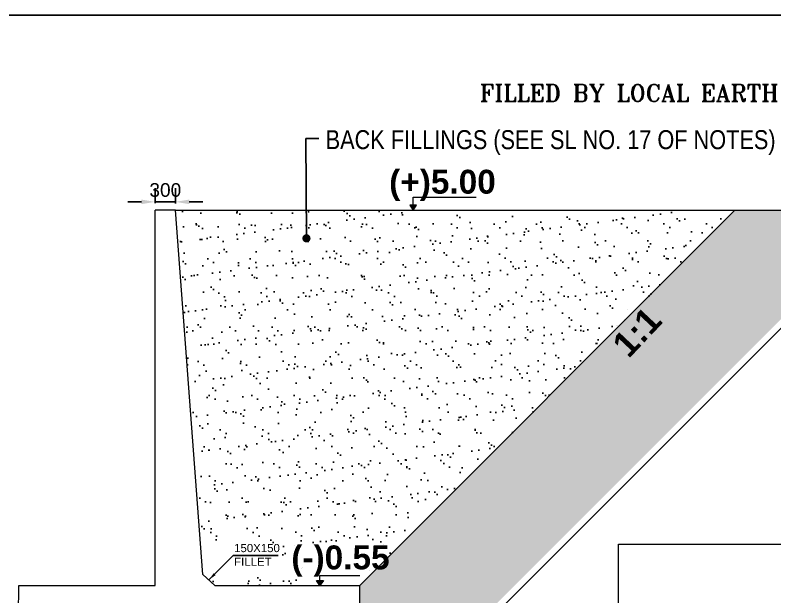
# Model space of a CAD drawing. Extents: x -358915 to 1258323, y -1667244 to -305611.
# Drawn here: x 1026205 to 1037341, y -1486142 to -1477621 of the extents above; entities that cross this region are included whole.
import ezdxf

# ---------------------------------------------------------------- set-up
doc = ezdxf.new("R2010")
doc.units = 0
doc.header["$LTSCALE"] = 300
doc.header["$MEASUREMENT"] = 0
doc.layers.get('0').update_dxf_attribs({"linetype": 'CONTINUOUS'})
doc.layers.get('DEFPOINTS').update_dxf_attribs({"linetype": 'CONTINUOUS'})
doc.layers.add('Dim', color=7, linetype='CONTINUOUS', lineweight=9)
doc.layers.add('HATCH', color=252, linetype='CONTINUOUS', lineweight=5)
for name, color, linetype in [('LINE', 7, 'CONTINUOUS'), ('TEXT', 10, 'CONTINUOUS'), ('TXT', 7, 'CONTINUOUS')]:
    doc.layers.add(name, color=color, linetype=linetype)
doc.styles.add('Arial', font='arial.ttf')
doc.styles.add('BIG', font='ROMANT.SHX')
doc.styles.add('DIM', font='isocp3.shx')
doc.dimstyles.new('dim_100', dxfattribs={"dimtxt": 200, "dimasz": 200, "dimexe": 200, "dimexo": 100, "dimgap": 70, "dimtad": 1, "dimdec": 0, "dimzin": 0, "dimdsep": 46, "dimtxsty": 'DIM', "dimcen": 150, "dimclrd": 5, "dimclre": 5, "dimclrt": 7, "dimadec": 0, "dimazin": 0, "dimtfac": 1, "dimtdec": 0, "dimtmove": 0, "dimatfit": 3, "dimfxl": 20, "dimtolj": 1, "dimtzin": 0, "dimarcsym": 0})
doc.dimstyles.new('dim_250', dxfattribs={"dimtxt": 500, "dimasz": 500, "dimexe": 500, "dimexo": 100, "dimgap": 150, "dimtad": 1, "dimdec": 0, "dimzin": 0, "dimdsep": 46, "dimtxsty": 'Arial', "dimcen": 350, "dimclrd": 5, "dimclre": 5, "dimclrt": 7, "dimadec": 0, "dimazin": 0, "dimtfac": 1, "dimtdec": 0, "dimtmove": 0, "dimatfit": 3, "dimfxl": 500, "dimfxlon": 1, "dimtolj": 1, "dimtzin": 0, "dimarcsym": 0})
doc.dimstyles.new('dim_60', dxfattribs={"dimtxt": 120, "dimasz": 120, "dimexe": 60, "dimexo": 60, "dimgap": 50, "dimtad": 1, "dimdec": 0, "dimzin": 0, "dimdsep": 46, "dimtxsty": 'DIM', "dimcen": 0.09, "dimclrd": 5, "dimclre": 5, "dimclrt": 7, "dimadec": 0, "dimazin": 0, "dimtfac": 1, "dimtdec": 0, "dimtmove": 0, "dimatfit": 3, "dimfxl": 1, "dimtolj": 1, "dimtzin": 0, "dimarcsym": 0})

# ---------------------------------------------------------------- blocks, each defined once
blk = doc.blocks.new('*D1528')
at = {"layer": 'DEFPOINTS', "color": 0, "ltscale": 50, "transparency": 16777216}
for p in [(1028556, -1480356), (1028256, -1480475), (1028556, -1480480)]:
    blk.add_point(p, dxfattribs=at)
at = {"layer": 'HATCH', "color": 5, "lineweight": -2, "ltscale": 50, "transparency": 16777216}
for p, q in [((1028256, -1480375), (1028256, -1480156)), ((1028556, -1480380), (1028556, -1480156)), ((1028056, -1480356), (1027856, -1480356)), ((1028256, -1480356), (1028556, -1480356)), ((1028756, -1480356), (1028956, -1480356))]:
    blk.add_line(p, q, dxfattribs=at)
at = {"layer": 'HATCH', "color": 5, "ltscale": 50, "transparency": 16777216}
for points in [[(1028056, -1480322), (1028056, -1480389), (1028256, -1480356)], [(1028756, -1480322), (1028756, -1480389), (1028556, -1480356)]]:
    blk.add_solid(points, dxfattribs=at)
at = {"layer": 'HATCH', "color": 7, "ltscale": 50, "transparency": 16777216, "insert": (1028406, -1480183), "char_height": 200, "attachment_point": 5, "style": 'Arial'}
blk.add_mtext('\\A1;300', dxfattribs=at)

msp = doc.modelspace()

# ---------------------------------------------------------------- hatches: boundary and pattern name
at = {"layer": 'Dim', "ltscale": 500}
h = msp.add_hatch(color=15, dxfattribs=at)
h.dxf.hatch_style = 1
h.paths.add_polyline_path([(1032040.1, -1480404.1), (1032089.8, -1480404.1), (1032040.1, -1480478)])
h.paths.add_polyline_path([(1031990.4, -1480404.1), (1032040.1, -1480404.1), (1032040.1, -1480478)])
h = msp.add_hatch(color=15, dxfattribs=at)
h.dxf.hatch_style = 1
h.paths.add_polyline_path([(1030673.4, -1485904.5), (1030623.7, -1485904.5), (1030673.4, -1485978.4)])
h.paths.add_polyline_path([(1030723.1, -1485904.5), (1030673.4, -1485904.5), (1030673.4, -1485978.4)])
at = {"layer": 'LINE', "ltscale": 50}
h = msp.add_hatch(dxfattribs=at)
h.set_pattern_fill('AR-SAND', color=4, scale=200, style=0)
h.set_pattern_definition([(37.5, (-4866.36, -13804.2), (-12.59867, 385.364754), [0, -304, 0, -340, 0, -325]), (7.5, (-4866.36, -13804.2), (353.95534, 564.42921), [0, -164, 0, -274, 0, -105]), (327.5, (-5112.36, -13804.2), (622.82837, 1.13181), [0, -100, 0, -360, 0, -470]), (317.5, (-5112.36, -13804.2), (601.22532, 175.53511), [0, -50, 0, -236, 0, -270])])
h.paths.add_polyline_path([(1036757, -1480478), (1028557.1, -1480485.5), (1028963.3, -1485820.1), (1029130, -1485978.4), (1030673.4, -1485978.4), (1030623.7, -1485904.5), (1030723.1, -1485904.5), (1030673.4, -1485978.4), (1031256.6, -1485978.4)])
h.paths.add_polyline_path([(1030454.6, -1485978.4), (1031256.6, -1485978.4), (1031571.1, -1485349.6), (1030454.6, -1485349.6)], flags=17)
h.paths.add_polyline_path([(1028956.6, -1485813.7), (1029967.1, -1485763.8), (1029967.1, -1485316.6), (1028919.9, -1485323.3)], flags=17)
at = {"layer": 'LINE', "lineweight": 9, "ltscale": 50}
h = msp.add_hatch(dxfattribs=at)
h.set_pattern_fill('AR-SAND', color=0, scale=80, style=0)
h.set_pattern_definition([(37.5, (-4866.36, -13804.19), (-5.039469, 154.1459015), [0, -121.6, 0, -136, 0, -130]), (7.5, (-4866.36, -13804.19), (141.582136, 225.771685), [0, -65.6, 0, -109.6, 0, -42]), (327.5, (-4964.76, -13804.19), (249.131349, 0.452724), [0, -40, 0, -144, 0, -188]), (317.5, (-4964.76, -13804.19), (240.490128, 70.214045), [0, -20, 0, -94.4, 0, -108])])
h.paths.add_polyline_path([(1031427, -1486523.1), (1031427, -1486183.4), (1031179.7, -1486183.4), (1031179.7, -1486523.1)], flags=9)
h.paths.add_polyline_path([(1035193.4, -1482550.5), (1035553.2, -1482197.8), (1035264.7, -1481903.5), (1034904.9, -1482256.1)], flags=24)
h.paths.add_polyline_path([(1034134.6, -1485370.3), (1039026.8, -1480478), (1036757, -1480478), (1031256.6, -1485978.4), (1031256.6, -1486512.3), (1032160.1, -1486512.3), (1032160.1, -1485370.3)])
h.paths.add_polyline_path([(1032992.5, -1486512.3), (1034134.6, -1485370.3), (1032160.1, -1485370.3), (1032160.1, -1486512.3)])

# ---------------------------------------------------------------- linework, layer by layer
at = {"color": 7, "lineweight": 15}
for p, q in [((1028556.5, -1480478), (1028256.5, -1480478)), ((1028256.5, -1485978.4), (1028256.5, -1480478)), ((1028956.6, -1485813.7), (1028556.5, -1480478)), ((1028956.6, -1485813.7), (1029130, -1485978.4)), ((1026249.4, -1487103.2), (1026256.5, -1485978.4)), ((1026256.5, -1485978.4), (1028256.5, -1485978.4)), ((1028256.5, -1485978.4), (1028256.5, -1485978.4)), ((1029130, -1485978.4), (1031256.6, -1485978.4)), ((1031256.6, -1486803.2), (1031256.6, -1485978.4))]:
    msp.add_line(p, q, dxfattribs=at)
at = {"layer": 'Dim', "ltscale": 500}
msp.add_line((1035047.7, -1485370.3), (1040793.5, -1485370.3, 0), dxfattribs=at)
for points in [[(1032040.1, -1480404.1), (1032040.1, -1480289), (1032960.7, -1480289)], [(1035047.7, -1487069.1), (1035047.7, -1485370.3)], [(1030673.4, -1485904.5), (1030673.4, -1485828.6), (1031258.3, -1485828.6)]]:
    msp.add_lwpolyline(points, dxfattribs=at)
for points in [[(1032040.1, -1480478), (1032089.8, -1480404.1), (1031990.4, -1480404.1)], [(1030673.4, -1485978.4), (1030623.7, -1485904.5), (1030723.1, -1485904.5)]]:
    msp.add_lwpolyline(points, close=True, dxfattribs=at)
at = {"layer": 'HATCH', "color": 5, "ltscale": 50}
msp.add_lwpolyline([(1028556.5, -1480478), (1040932.9, -1480478)], dxfattribs=at)
at = {"layer": 'LINE'}
msp.add_lwpolyline([(1078435.6, -1518494.1), (1020634.8, -1518494.1), (1020634.8, -1477620.6), (1078435.6, -1477620.6)], close=True, dxfattribs=at)
for points in [[(1036757, -1480478), (1031256.6, -1485978.4)], [(1039163.8, -1480478), (1031972.7, -1487669.1)]]:
    msp.add_lwpolyline(points, dxfattribs=at)

# ---------------------------------------------------------------- texts
at = {"layer": 'LINE', "char_height": 250, "width": 11058.005, "attachment_point": 8, "style": 'BIG'}
for s, insert in [('\\pxqc;FILLED BY LOCAL EARTH', (1035207.6, -1478886.3)), ('\\pxqc;\\P{\\fArial Narrow|b0|i0|c0|p34;\\H1.1111x;\\C7;BACK FILLINGS (SEE SL NO. 17 OF NOTES)}', (1034054.5, -1479666.7))]:
    msp.add_mtext(s, dxfattribs=dict(at, insert=insert))
at = {"layer": 'TEXT', "ltscale": 500, "insert": (1035318.8, -1482262.7), "char_height": 368.794, "width": 1223.642, "attachment_point": 5, "rotation": 46.6755, "style": 'Arial'}
msp.add_mtext('{\\fArial|b1|i0|c0|p34;\\C6;1:1}', dxfattribs=at)
at = {"layer": 'TXT', "color": 0, "char_height": 350, "width": 683.017, "attachment_point": 5, "style": 'Arial'}
for s, insert in [('{\\fArial|b1|i0|c0|p34;\\C6;(+)5.00}', (1032469.3, -1480113.4)), ('{\\fArial|b1|i0|c0|p34;\\C6;(-)0.55}', (1030973.7, -1485618))]:
    msp.add_mtext(s, dxfattribs=dict(at, insert=insert))
at = {"layer": 'TXT', "color": 0, "insert": (1029414, -1485528), "char_height": 120, "attachment_point": 4, "style": 'Arial'}
msp.add_mtext('150X150\\PFILLET', dxfattribs=at)

# ---------------------------------------------------------------- dimensions: what is measured, and where the dimension line sits
at = {"layer": 'HATCH', "ltscale": 50}
dim = msp.add_linear_dim(base=(1028556.5, -1480355.6), p1=(1028256.5, -1480475.2), p2=(1028556.5, -1480479.8), angle=180, dimstyle='dim_100', override={"dimtxsty": 'Arial', "dimtmove": 1}, dxfattribs=at)
dim.commit()
dim.dimension.update_dxf_attribs({"geometry": '*D1528', "text_midpoint": (1028406.5, -1480355.6), "dimtype": 160})

# ---------------------------------------------------------------- leaders
at = {"color": 0, "ltscale": 50}
msp.add_leader([(1030474.8, -1480889.9), (1030466.3, -1479425.5), (1030658.9, -1479425.5)], dimstyle='dim_250', override={"dimasz": 120, "dimgap": 150, "dimtad": 0, "dimldrblk": 'Dot'}, dxfattribs=at)
at = {"layer": 'LINE'}
msp.add_leader([(1029043.3, -1485896.1), (1029402.6, -1485538.1), (1030058.9, -1485538.1)], dimstyle='dim_60', dxfattribs=at)

doc.saveas('drawing.dxf')
